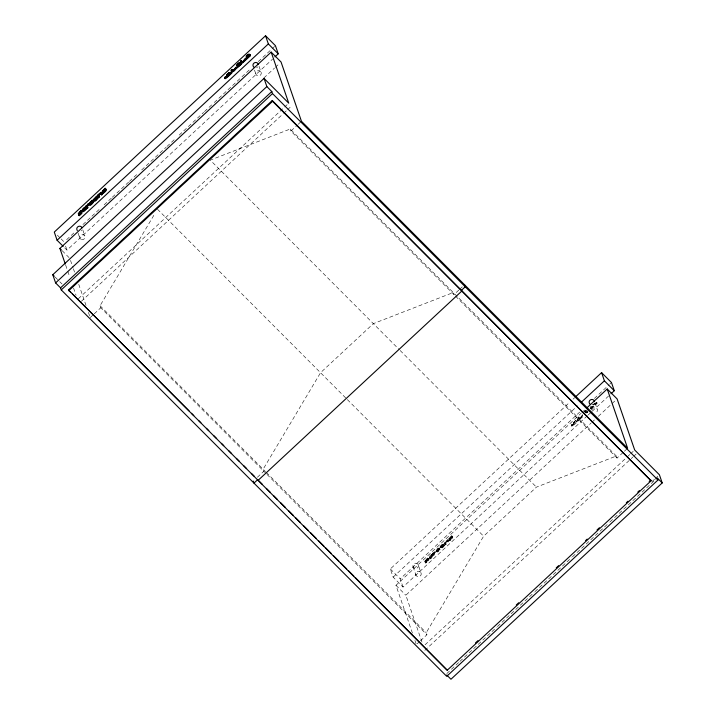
<?xml version="1.0" encoding="UTF-8"?>
<svg xmlns="http://www.w3.org/2000/svg" width="715" height="715" viewBox="0 0 715 715"><rect width="100%" height="100%" fill="white"/><g stroke="black" fill="none" stroke-linecap="round" stroke-linejoin="round"><path stroke-width="0.54" stroke-dasharray="3.58 2.68" d="M572.089 425.345L572.125 424.317L572.357 425.38L577.935 420.411L576.969 420.34L577.935 420.411M582.412 415.04C582.242 417.524 576.513 421.966 582.412 415.04L582.779 414.727M590.456 408.363L591.671 406.433C593.656 407.148 598.607 399.998 592.038 406.12M590.67 408.578L592.243 406.334M585.585 412.171L586.086 412.689C587.39 411.599 586.711 410.919 585.871 412.475L585.764 411.92L585.362 412.591M595.979 403.09L595.345 404.082L595.032 403.314M427.49 559.952L424.746 561.284L427.704 557.995L428.401 558.898L426.095 561.105L428.741 559.479L428.535 560.408A2.386 0.643 -44.9 0 1 427.695 561.391L425.711 563.054C424.093 560.104 430.966 558.933 425.711 563.054M428.07 560.542L427.507 559.774M451.478 537.653L448.743 538.985L451.701 535.687L452.398 536.599L450.093 538.806L452.729 537.179L452.532 538.109A2.386 0.643 -44.9 0 1 451.692 539.092L449.708 540.755C448.135 537.743 454.901 536.67 449.708 540.755M452.068 538.243L451.505 537.474M576.969 420.34L577.952 419.33L578.632 420.509C578.846 420.232 569.819 429.894 571.794 424.513L572.125 424.317M572.34 424.531L571.571 425.756L571.991 426.301M436.105 550.979L437.955 548.709L439.099 549.326L436.695 551.56L436.105 550.979L438.51 548.736M436.695 551.56L437.803 549.88L439.099 549.326M444.364 545.286C444.408 547.27 438.822 550.478 440.136 546.6C442.478 543.105 446.133 542.408 440.923 547.297A1.743 0.465 -44.9 0 0 441.647 546.904C443.765 543.981 445.329 545.384 442.236 547.493A1.743 0.465 -44.9 0 1 441.513 547.887C439.037 547.359 442.353 543.105 443.488 545.25C439.287 550.371 441.423 545.062 443.488 545.25M426.095 561.105L425.541 560.346L427.704 557.995M450.093 538.806L449.538 538.046L451.701 535.687M577.175 420.554L577.282 419.41M577.872 418.159C579.15 418.204 577.023 418.552 578.274 417.104L579.034 417.238L578.274 417.104M578.086 418.373L578.489 417.319M585.201 411.938L585.165 410.75L584.986 411.894L585.379 410.964L584.307 411.688M573.198 423.039L575.852 420.08L574.485 422.538L573.198 423.039L575.852 420.08M576.067 420.295L573.412 423.253M584.146 412.305L586.372 410.276L585.111 411.786M595.407 402.849L593.2 404.833L593.405 403.707M593.2 404.833L593.62 403.912M586.809 411.518L587.185 410.857M596.069 402.911L596.73 402.304L597.159 403.296L590.867 409.141M266.203 473.634L100.761 307.772L100.055 305.725L155.182 213.052M420.429 640.792L426.927 634.75L426.22 632.712L483.626 536.214L536.438 487.13L616.348 456.018L617.054 458.065L623.552 452.023M579.275 419.24L582.689 415.916L583.36 416.023L582.904 416.13C582.689 417.819 578.498 419.562 579.481 419.455M590.653 408.926L596.945 403.081L596.444 402.25M585.621 412.635L585.978 412.135L586.086 412.689M433.844 553.651L433.165 552.802L432.405 553.517L433.594 555.859L434.363 555.153L433.344 553.312L434.818 551.283A2.056 0.554 -44.9 0 0 434.211 551.855L433.254 553.061L433.844 553.651L434.8 552.445A2.056 0.554 -44.9 0 1 435.399 551.873C436.079 547.038 443.818 546.6 437.124 551.962A1.743 0.465 -44.9 0 0 437.848 551.569C440.941 549.46 439.376 548.056 437.258 550.979A1.743 0.465 -44.9 0 1 436.534 551.372L439.18 547.949M434.363 555.153L433.933 553.902L435.507 552.186L434.818 551.283M432.119 555.528C430.805 558.567 427.65 557.611 430.85 555.278C433.898 552.704 425.568 558.165 429.67 559.094A2.422 0.652 -44.9 0 0 430.689 558.54C433.254 558.209 431.869 554.143 432.861 556.413M445.606 542.64L448.01 540.308L448.949 541.595L448.18 542.301L447.143 540.513L446.473 540.763A1.796 0.483 -44.9 0 0 445.642 541.595L445.096 542.301L446.142 544.204L445.374 544.91L444.185 542.569L444.945 541.854L445.534 542.444L444.766 543.159L445.374 544.91M446.142 544.204L445.686 542.891L446.231 542.185A1.796 0.483 -44.9 0 1 447.054 541.344L447.733 541.103L448.18 542.301M432.28 555.823L430.099 557.95A2.422 0.652 -44.9 0 1 429.08 558.513L428.66 558.442M439.394 548.771L437.017 551.524L435.399 551.909M443.783 544.696L441.87 547.073L439.895 547.994M439.975 549.361L436.82 552.606L434.917 551.596M66.611 239.713L73.958 232.884M82.922 224.546L91.082 216.967M91.895 216.207L100.869 207.868M104.131 204.839L111.477 198.019M112.291 197.26L128.602 182.102M129.415 181.342L138.388 173.003M141.65 169.973L166.121 147.227M166.935 146.477L175.908 138.138M179.17 135.099L203.641 112.362M204.454 111.603L213.428 103.264M214.25 102.513L241.161 77.497M241.974 76.737L250.947 68.399M258.294 61.579L271.343 49.451M272.156 48.691L274.605 46.412M64.699 247.873L66.978 250.152L272.522 59.139M263.915 77.926L274.524 68.068M275.338 67.308L279.413 63.519M78.319 298.745L283.855 107.724M284.677 106.973L287.126 104.694M81.358 301.319L282.818 114.087M283.632 113.328L286.894 110.298M287.716 109.538L290.165 107.268M90.197 317.585L93.451 314.564M94.264 313.814L100.761 307.772M458.842 290.04L453.971 294.571L290.889 131.077L297.386 125.036M298.2 124.285L300.64 122.015M257.346 477.298L263.844 471.265L263.138 469.219L320.543 372.721L373.355 323.636L453.265 292.524L453.971 294.571M459.656 289.28L462.909 286.259M587.364 415.737L403.028 587.051L393.143 577.139L390.327 568.97L569.775 402.205M573.037 399.176L574.672 397.656M393.143 577.139L577.479 405.834M403.028 587.051L400.212 578.873L579.659 412.117M594.344 398.469L609.019 384.831M609.832 384.071L611.468 382.552M412.421 633.133L395.958 585.317L581.116 413.243M581.93 412.492L585.192 409.454M440.494 546.895L442.898 544.66M433.594 555.859L432.986 554.107L433.755 553.392M432.754 556.082C425.64 562.213 433.362 554.813 431.735 554.259M452.354 536.634L451.808 536.009L452.854 537.296M571.884 425.13L577.72 420.197M433.004 555.278L433.773 554.563M441.155 547.717C448.877 541.702 439.895 545.17 440.485 548.584M444.784 544.329L445.552 543.615M447.599 541.72L448.359 541.005L447.778 539.664L444.945 541.854M571.777 426.086L578.435 419.919M425.595 562.714L425.005 562.133M588.186 414.986L591.448 411.947M592.261 411.188L608.572 396.03M421.993 642.133L405.843 595.22L590.992 423.155M591.814 422.395L595.077 419.365M598.339 416.336L615.463 400.418M417.176 643.813L419.616 641.552M624.365 451.263L627.618 448.242M425.068 644.787L626.528 457.564M627.341 456.805L629.79 454.526M630.603 453.775L633.874 450.736M424.835 650.391L632.829 457.1M633.642 456.34L636.091 454.07M652.053 481.579L654.502 479.3M655.315 478.541L657.764 476.27M446.83 673.539L459.066 662.17M459.879 661.411L496.585 627.296M497.399 626.546L534.105 592.431M534.918 591.671L571.625 557.566M572.438 556.806L609.144 522.692M609.958 521.932L656.45 478.728M585.853 413.199L587.9 411.903L586.068 413.413M595.13 403.868L596.346 403.296M452.291 536.277L449.583 538.279M428.294 558.585L425.327 561.874L428.097 560.363M449.118 540.165L451.102 538.502A2.386 0.643 -44.9 0 0 451.952 537.519C452.479 534.194 445.803 543.203 452.086 538.055M432.325 554.849L429.751 557.235L429.241 559.032M425.121 562.464L427.105 560.801A2.386 0.643 -44.9 0 0 427.954 559.818L428.151 558.889L425.514 560.515M584.101 411.474L585.165 410.75M592.985 404.627L594.228 404.154M616.348 456.018L290.183 129.031L210.273 160.142L399.354 349.707M577.497 419.625L577.952 419.33M439.77 548.539L436.937 550.452L436.096 552.659M578.247 418.016L578.918 418.999L578.498 418.195M595.077 403.403L595.345 404.082M585.934 411.25L584.995 411.724M579.275 417.783L579.847 418.463M455.544 296.153L617.054 458.065M571.893 424.871L572.357 425.38M400.141 350.493L536.438 487.13M157.461 209.227L346.543 398.782M347.329 399.578L483.626 536.214M449.538 538.046L450.119 538.636M448.743 538.985L449.324 539.575M449.637 540.379L449.047 539.789L449.592 540.415M447.894 539.736L448.484 540.317M448.359 541.005L448.949 541.595M447.143 540.513L447.733 541.103M445.096 542.301L445.686 542.891M444.185 542.569L444.766 543.159M443.568 543.874L444.31 544.785M443.89 545.018L444.48 545.608M440.646 547.243L441.235 547.833M439.332 548.271L439.922 548.861M439.502 549.093L440.091 549.683M436.186 551.202L436.847 551.909M433.344 553.312L433.933 553.902M432.405 553.517L432.986 554.107M431.851 554.59L432.441 555.18M431.806 554.634L432.396 555.215M429.411 557.655L430.001 558.245M427.776 558.344L428.401 558.898M428.276 559.005L428.857 559.595M425.541 560.346L426.131 560.935M424.746 561.284L425.327 561.874M57.325 235.119L60.364 238.175M61.124 238.935L64.162 241.983M390.327 568.97L400.212 578.873M62.196 250.706L69.033 257.57M395.958 585.317L405.843 595.22M100.055 305.725L265.506 471.587M266.293 472.374L426.22 632.712M266.999 474.42L426.927 634.75M55.109 277.054L58.97 280.923M59.738 281.701L62.053 284.025M578.819 417.033L579.347 417.587M578.703 418.784L579.15 419.374M595.086 403.037L597.195 409.168M590.393 406.299L592.145 411.411M587.417 410.902L587.9 411.903M290.183 129.031L290.889 131.077M259.027 66.281L261.136 72.412A2.762 2.637 -19 0 1 257.945 75.897A2.762 2.637 -19 0 1 256.488 71.572A2.762 2.637 -19 0 1 261.136 72.412M254.495 70.088L255.907 74.181M418.284 564.966A2.762 2.637 -19 0 1 415.093 568.461A2.762 2.637 -19 0 1 413.636 564.126A2.762 2.637 -19 0 1 418.284 564.966L421.099 573.144A2.762 2.637 -19 0 1 417.909 576.63A2.762 2.637 -19 0 1 416.452 572.304A2.762 2.637 -19 0 1 421.099 573.144M413.056 566.736L415.871 574.905M414.932 640.408L416.362 644.573M82.752 229.783L84.862 235.914M78.051 233.036L79.812 238.149M65.574 246.067L66.978 250.152M70.508 260.412L73.019 267.687M73.377 268.724L74.807 272.88M78.739 284.32L86.265 306.145M88.41 312.384L89.84 316.548M65.655 265.104L67.451 270.315M67.809 271.351L69.605 276.571M73.556 288.038L76.067 295.331M593.566 404.145A2.762 2.637 -19 0 1 592.252 404.726M591.94 410.061A2.762 2.637 -19 0 1 594.755 407.639A2.762 2.637 -19 0 1 597.418 410.061A2.762 2.637 -19 0 1 595.068 412.904M81.725 230.373A2.762 2.637 -19 0 1 81.224 230.882M257.749 66.844A2.762 2.637 -19 0 1 256.551 67.621M81.322 239.516A2.762 2.637 -19 0 0 85.058 236.567A2.762 2.637 -19 0 0 80.634 235.003A2.762 2.637 -19 0 0 81.322 239.516"/><path stroke-width="1.07" d="M225.189 77.292C224.242 78.498 231.687 72.742 230.471 72.975M232.563 70.204L233.34 70.454L235.709 67.451L236.611 67.728L239.275 64.556L239.382 65.11L239.847 64.761L239.168 64.895C238.935 63.501 237.076 68.747 236.066 67.147M233.34 70.454L236.281 67.362L236.611 67.728M245.54 58.755L242.394 62.277L244.968 58.853C246.952 59.568 251.894 52.418 245.325 58.541M241.706 63.188L241.259 62.598L242.456 63.072L250.447 55.716C249.669 52.481 248.266 57.817 248.892 55.94M81.984 212.132L82.019 213.016A2.386 0.643 -44.9 0 1 81.17 214L79.186 215.662L78.489 214.741L80.983 212.382L78.212 213.749L81.188 210.603C82.708 213.472 76.451 214.393 81.188 210.603M79.186 215.662L81.573 212.972L78.927 214.589L78.963 213.928M105.623 190.029L106.338 189.904L106.017 190.717A2.386 0.643 -44.9 0 1 105.168 191.7L103.183 193.363L102.486 192.442L104.98 190.083L102.209 191.45L105.185 188.304L105.874 189.207L105.132 189.707M104.193 192.255L105.498 190.61L103.487 192.076M230.257 72.76L231.24 71.75L231.928 72.921C232.143 72.653 223.116 82.314 225.082 76.934L225.413 76.737M89.59 203.587C92.646 198.386 92.807 203.739 89.59 203.587L91.994 201.353M79.016 212.954L81.626 211.497L81.43 212.427A2.386 0.643 -44.9 0 1 80.589 213.41L78.605 215.072M105.185 188.304C98.759 195.499 107.089 186.678 105.427 190.127A2.386 0.643 -44.9 0 1 104.578 191.111L102.603 192.773M231.168 70.579C233.054 70.579 230.176 71.259 231.562 69.525L232.321 69.659L231.562 69.525M231.374 70.794L231.776 69.739M241.018 62.044L240.428 61.973L240.83 60.918L241.59 61.052L240.83 60.918M240.642 62.187L241.035 61.133M93.996 200.173C94.13 204.696 101.986 192.952 95.131 199.512A1.743 0.465 -44.9 0 1 94.407 199.905C102.889 188.018 85.729 208.333 97.213 197.349M237.201 65.038L238.667 63.385L238.283 64.314L236.987 64.833L238.461 63.17L238.497 64.359L237.228 65.86L238.622 63.394L239.882 62.902L237.228 65.86M246.46 56.431L247.926 54.778L247.542 55.707L246.246 56.226L247.721 54.563L247.756 55.752L246.487 57.254L247.882 54.787L249.142 54.304L246.487 57.254M236.987 64.833L238.461 63.17M246.246 56.226L247.721 54.563M226.494 75.459L229.14 72.501L227.772 74.959L226.494 75.459L229.14 72.501M229.354 72.716L226.7 75.674M237.014 65.646L239.668 62.697M246.282 57.048L248.927 54.09M224.984 77.756L225.627 76.943M240.553 63.117C241.027 63.081 239.579 63.823 239.632 64.547M89.813 203.873C88.168 209.692 98.59 196.482 90.742 203.587A1.743 0.465 -44.9 0 1 90.019 203.981C98.5 192.103 81.331 212.435 92.87 201.38M231.794 70.615C232.581 73.627 235.36 69.713 236.191 68.551L241.187 64.323L240.705 63.322L239.891 63.724M250.027 54.724L249.151 55.127M232.232 71.58L241.187 64.323M241.491 62.974L250.232 55.502L249.812 54.51M87.328 206.26L86.649 205.411L85.88 206.126L87.078 208.467L87.838 207.761L86.819 205.92L88.294 203.891A2.056 0.554 -44.9 0 0 87.686 204.463L86.738 205.67L87.328 206.26L88.276 205.053A2.056 0.554 -44.9 0 1 88.883 204.481L88.294 203.891M87.838 207.761L87.409 206.51L88.883 204.481M85.594 208.137C84.772 210.559 81.135 210.818 83.905 208.244C87.981 205.142 80.089 209.781 82.565 211.122A2.422 0.652 -44.9 0 0 83.584 210.559C85.827 207.243 87.337 208.834 84.173 211.148A2.422 0.652 -44.9 0 1 83.146 211.712L82.583 211.211M101.253 193.032L101.959 192.934L102.433 194.203L101.664 194.909L100.627 193.122L99.948 193.372A1.796 0.483 -44.9 0 0 99.117 194.203L98.581 194.909L99.617 196.813L98.858 197.528L97.66 195.177L98.429 194.462L99.081 195.249L100.699 193.434M103.371 191.066L103.148 192.255M99.171 195.499L99.707 194.793A1.796 0.483 -44.9 0 1 100.538 193.962L101.208 193.711M83.235 209.844L84.79 208.235M274.971 56.86L278.233 53.831L275.418 45.662L265.533 35.75L54.286 232.071L57.093 240.249L63.179 246.344M87.078 208.467L86.47 206.715L87.23 206M78.489 214.741L79.115 215.287M225.654 77.801L230.453 73.547M225.073 78.507L231.723 72.34M86.488 207.886L87.257 207.171M92.342 201.335L93.397 201.469L90.251 204.401L89.661 203.811M95.426 199.592L97.785 197.394L97.026 197.099M98.268 196.938L99.036 196.223L98.581 194.909M101.074 194.328L101.843 193.613L101.253 192.272L98.429 194.462M86.229 208.691C79.124 214.822 86.846 207.422 85.219 206.867M93.459 201.97L91.332 204.177A1.743 0.465 -44.9 0 1 90.608 204.57L90.448 204.579M97.848 197.894L95.721 200.102A1.743 0.465 -44.9 0 1 95.444 200.289M103.183 193.363L103.746 192.585M57.093 240.249L268.348 43.919L265.533 35.75M65.297 264.058L59.908 248.418L271.164 52.097L281.049 62.008L301.453 121.264L627.618 448.242L607.214 388.987L586.818 407.943M446.723 675.005L450.959 679.25L662.206 482.929L657.264 477.969L657.97 480.015L446.714 676.336L61.249 289.906L60.543 287.859L55.609 282.908L52.794 274.73L264.041 78.409L288.753 103.175L271.164 52.097M55.609 282.908L266.856 86.578L264.041 78.409M60.543 287.859L271.798 91.538L266.856 86.578M61.249 289.906L272.504 93.576L271.798 91.538M68.408 289.933L272.263 100.484L651.097 480.802L447.233 670.25L68.408 289.933L70.776 292.31M68.685 290.755L272.549 101.298L272.263 100.484M257.677 479.685L253.986 483.117L253.28 481.079M257.963 480.498L461.819 291.05L461.541 290.236L465.242 286.795L464.536 284.758M576.299 396.146L601.583 372.64L611.468 382.552L614.283 390.73L611.021 393.759M581.563 402.044L604.398 380.818L601.583 372.64M475.493 642.91L477.942 640.64M516.266 605.024L518.715 602.745M556.225 567.889L558.674 565.619M585.576 540.611L587.212 539.092M596.998 529.994L599.438 527.724M626.349 502.717L627.985 501.197M637.771 492.108L639.398 490.588M649.184 481.499L650.811 479.979M95.676 198.413L96.203 197.966M104.756 190.002L103.604 191.245L103.014 190.655M104.319 190.065L105.096 189.395M81.099 211.694L81.769 211.193M85.157 207.94L85.809 207.457M248.087 54.992L249.142 54.304M238.828 63.599L239.882 62.902M240.428 61.973L241.268 62.223L240.803 61.83M224.617 78.203L225.279 78.722M268.348 43.919L278.233 53.831M604.398 380.818L614.283 390.73M607.214 388.987L617.099 398.899L634.688 449.985L659.391 474.751L662.206 482.929M248.319 55.734L248.641 56.503M241.822 61.597L242.394 62.277M272.504 93.576L657.97 480.015M238.873 64.591L239.382 65.11M272.549 101.298L651.097 480.802M232 71.205L232.438 71.795M224.644 77.962L224.859 78.587M105.293 188.617L105.874 189.207M105.248 188.653L105.838 189.243M104.962 190.262L105.552 190.851M102.522 192.398L103.112 192.987M102.486 192.442L103.076 193.023M101.843 193.613L102.433 194.203M99.036 196.223L99.617 196.813M97.66 195.177L98.25 195.767M97.204 196.804L97.785 197.394M97.374 197.626L97.955 198.216M92.816 200.879L93.397 201.469M92.986 201.702L93.576 202.291M88.401 204.204L88.991 204.794M86.819 205.92L87.409 206.51M85.88 206.126L86.47 206.715M85.335 207.198L85.916 207.788L85.291 207.243M85.755 208.431L86.345 209.021M81.251 210.952L81.885 211.506M80.965 212.561L81.555 213.15M59.908 248.418L61.427 249.946M72.349 293.892L189.073 410.902M191.432 413.27L193.801 415.647M198.529 420.384L200.897 422.762M206.421 428.294L208.789 430.662M213.517 435.408L216.672 438.572M221.4 443.318L223.768 445.686M228.505 450.432L231.66 453.596M236.388 458.342L239.543 461.497M243.484 465.456L246.639 468.62M251.376 473.357L254.522 476.521M258.473 480.471L262.414 484.43M266.355 488.381L270.297 492.331M273.452 495.495L277.393 499.454M280.548 502.609L285.285 507.355M288.44 510.519L293.168 515.265M295.536 517.633L300.264 522.379M303.419 525.543L308.156 530.289M310.524 532.657L316.039 538.189M318.407 540.567L323.931 546.099M325.504 547.681L331.027 553.213M333.387 555.582L338.91 561.123M340.492 562.705L346.802 569.024M348.375 570.606L353.898 576.138M355.471 577.72L447.233 670.25M52.794 274.73L54.331 276.276M241.375 60.838L241.893 61.401M232.116 69.444L232.634 70.007M248.373 55.824L248.427 56.288M241.053 62.008L241.473 62.813M101.316 193.908L101.664 194.909M590.215 404.288A2.762 2.637 -19 0 1 589.705 403.823M589.339 403.233A2.762 2.637 -19 0 1 591.108 399.587A2.762 2.637 -19 0 1 594.576 401.66M77.363 230.561A2.762 2.637 -19 0 1 78.114 226.619A2.762 2.637 -19 0 1 82.046 227.736M254.451 67.514A2.762 2.637 -19 0 1 253.932 63.152A2.762 2.637 -19 0 1 258.321 64.234M94.023 199.208L96.382 197.269L94.023 199.208"/></g></svg>
